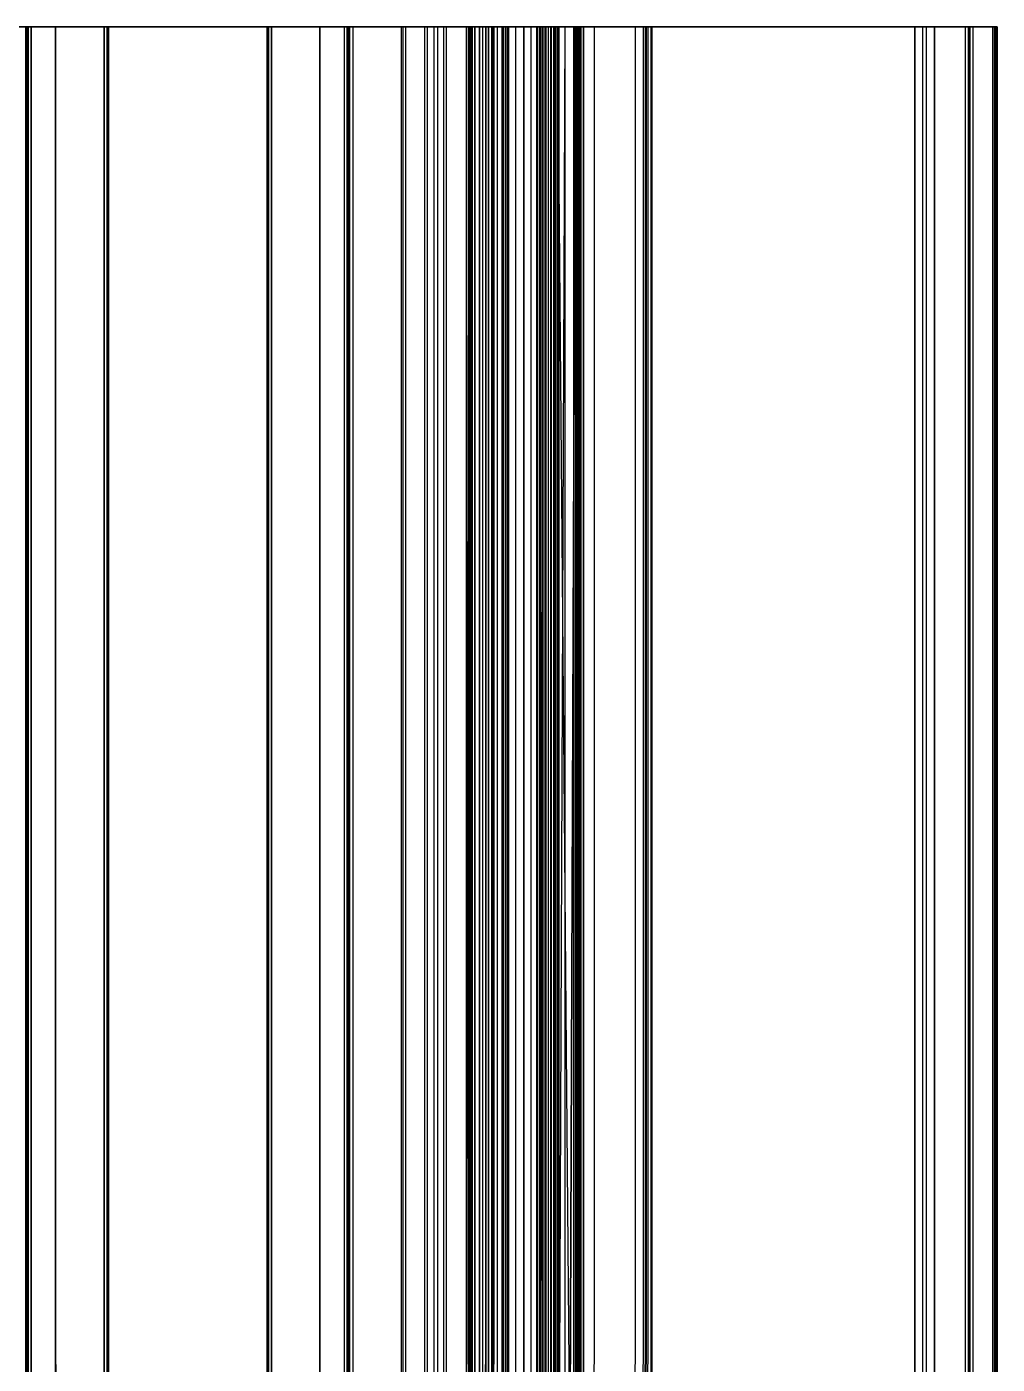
# Model space of a CAD drawing. Extents: x 206.3 to 235.7, y 2 to 42.5.
# Drawn here: x 220.99 to 235.68, y 22.27 to 42.51 of the extents above; entities that cross this region are included whole.
import ezdxf

# ---------------------------------------------------------------- set-up
doc = ezdxf.new("R2010")
doc.units = 0
doc.header["$LTSCALE"] = 0.333333
doc.layers.get('0').update_dxf_attribs({"color": 1, "linetype": 'CONTINUOUS'})
doc.layers.add('BORDO__ISO_', color=1, linetype='CONTINUOUS')
doc.layers.add('VISIBILE__ISO_', color=7, linetype='CONTINUOUS')

msp = doc.modelspace()

# ---------------------------------------------------------------- linework, layer by layer
at = {"extrusion": (0, -1, 1e-16)}
msp.add_line((225.86, 42.514, 0.879), (225.86, 42.514, 2.047), dxfattribs=at)
msp.add_3dface([(225.841, 42.514, 0.832), (225.86, 42.514, 0.879), (225.86, 42.514, 1.246), (225.841, 42.514, 0.832)])
at = {"layer": 'BORDO__ISO_'}
for points in [[(218.577, 42.514, 2.547), (222.16, 42.514, 2.547), (222.16, 2.032, 2.547), (218.577, 2.032, 2.547)], [(220.994, 42.514, 2.051), (221.019, 42.514, 2.547), (220.988, 42.514, 2.547), (220.974, 42.514, 2.094)], [(220.994, 42.514, 2.051), (220.974, 42.514, 2.094), (220.974, 2.032, 2.094), (220.994, 2.032, 2.047)], [(220.994, 42.514, 2.051), (221.427, 42.514, 2.051), (221.427, 42.514, 1.246), (220.994, 42.514, 1.246)], [(221.427, 42.514, 2.051), (220.994, 42.514, 2.051), (221.019, 42.514, 2.547), (221.427, 42.514, 2.547)], [(220.994, 42.514, 0.879), (221.429, 42.514, 0.812), (221.427, 42.514, 1.246), (220.994, 42.514, 1.246)], [(220.994, 42.514, 0.879), (221.429, 42.514, 0.812), (221.06, 42.514, 0.812), (220.994, 42.514, 0.879)], [(221.06, 42.514, 0.812), (221.013, 42.514, 0.832), (220.994, 42.514, 0.879), (221.06, 42.514, 0.812)], [(220.994, 2.032, 2.047), (220.994, 2.032, 0.879), (220.994, 42.514, 0.879), (220.994, 42.514, 2.051)], [(220.994, 42.514, 0.879), (221.013, 42.514, 0.832), (221.013, 2.032, 0.832), (220.994, 2.032, 0.879)], [(221.013, 42.508, 0.832), (221.06, 42.514, 0.812), (221.06, 2.032, 0.812), (221.013, 2.032, 0.832)], [(221.06, 42.514, 0.812), (225.794, 42.514, 0.812), (225.794, 2.032, 0.812), (221.06, 2.032, 0.812)], [(221.427, 42.514, 2.114), (221.427, 42.514, 2.547), (222.16, 42.514, 2.547), (222.16, 42.514, 2.114)], [(225.427, 42.514, 1.246), (225.427, 42.514, 0.812), (221.429, 42.514, 0.812), (221.427, 42.514, 1.246)], [(221.427, 42.514, 1.246), (225.427, 42.514, 1.246), (225.427, 2.032, 1.246), (221.427, 2.032, 1.246)], [(221.429, 2.032, 1.246), (221.427, 2.032, 2.114), (221.427, 42.514, 2.114), (221.427, 42.514, 1.246)], [(222.16, 42.514, 2.114), (221.427, 42.514, 2.114), (221.427, 2.032, 2.114), (222.16, 2.032, 2.114)], [(222.208, 42.514, 2.133), (222.16, 42.514, 2.114), (222.16, 42.514, 2.547), (222.208, 42.514, 2.528)], [(222.208, 42.514, 2.528), (222.16, 42.514, 2.547), (222.16, 2.032, 2.547), (222.208, 2.032, 2.528)], [(222.208, 2.032, 2.133), (222.16, 2.032, 2.114), (222.16, 42.514, 2.114), (222.208, 42.514, 2.133)], [(222.208, 42.514, 2.133), (222.227, 42.514, 2.18), (222.227, 42.514, 2.48), (222.208, 42.514, 2.528)], [(222.208, 2.032, 2.528), (222.227, 2.032, 2.48), (222.227, 42.514, 2.48), (222.208, 42.514, 2.528)], [(222.208, 2.032, 2.133), (222.227, 2.032, 2.18), (222.227, 42.514, 2.18), (222.208, 42.514, 2.133)], [(222.227, 42.514, 2.48), (222.227, 42.514, 2.18), (222.227, 2.032, 2.18), (222.227, 2.032, 2.48)], [(224.647, 42.514, 2.133), (224.627, 42.514, 2.18), (224.627, 42.514, 2.48), (224.647, 42.514, 2.528)], [(224.647, 2.032, 2.528), (224.627, 2.032, 2.48), (224.627, 42.514, 2.48), (224.647, 42.514, 2.528)], [(224.627, 42.514, 2.48), (224.627, 42.514, 2.18), (224.627, 2.032, 2.18), (224.627, 2.032, 2.48)], [(224.627, 2.032, 2.18), (224.647, 2.032, 2.133), (224.647, 42.514, 2.133), (224.627, 42.514, 2.18)], [(224.694, 42.514, 2.114), (224.647, 42.514, 2.133), (224.647, 42.514, 2.528), (224.694, 42.514, 2.547)], [(224.647, 42.514, 2.528), (224.694, 42.514, 2.547), (224.694, 2.032, 2.547), (224.647, 2.032, 2.528)], [(224.647, 42.514, 2.133), (224.694, 42.514, 2.114), (224.694, 2.032, 2.114), (224.647, 2.032, 2.133)], [(224.694, 42.514, 2.114), (224.694, 42.514, 2.547), (227.644, 42.514, 2.547), (227.644, 42.514, 2.114)], [(224.694, 42.514, 2.547), (227.644, 42.514, 2.547), (227.644, 2.032, 2.547), (224.694, 2.032, 2.547)], [(224.694, 42.514, 2.547), (227.644, 42.514, 2.547), (227.644, 2.032, 2.547), (224.694, 2.032, 2.547)], [(224.694, 2.032, 2.114), (225.427, 2.032, 2.114), (225.427, 42.514, 2.114), (224.694, 42.514, 2.114)], [(225.427, 42.514, 1.246), (225.86, 42.514, 1.246), (225.794, 42.514, 0.812), (225.427, 42.514, 0.812)], [(225.86, 42.514, 2.047), (225.427, 42.514, 2.047), (225.427, 42.514, 1.246), (225.86, 42.514, 1.246)], [(225.88, 42.514, 2.094), (225.427, 42.514, 2.114), (225.427, 42.514, 2.047), (225.86, 42.514, 2.047)], [(225.927, 42.514, 2.114), (225.427, 42.514, 2.114), (225.88, 42.514, 2.094), (225.927, 42.514, 2.114)], [(225.427, 42.514, 1.246), (225.427, 42.514, 2.114), (225.427, 2.032, 2.114), (225.427, 2.032, 1.246)], [(227.644, 2.032, 2.114), (227.644, 42.514, 2.114), (225.427, 42.514, 2.114), (225.427, 2.032, 2.114)], [(225.841, 42.514, 0.832), (225.794, 42.514, 0.812), (225.86, 42.514, 1.246), (225.841, 42.514, 0.832)], [(225.841, 42.514, 0.832), (225.794, 42.514, 0.812), (225.794, 2.032, 0.812), (225.841, 2.032, 0.832)], [(225.86, 42.514, 0.879), (225.86, 2.032, 0.879), (225.841, 2.032, 0.832), (225.841, 42.514, 0.832)], [(225.86, 2.032, 0.879), (225.86, 2.032, 2.047), (225.86, 42.514, 2.047), (225.86, 42.514, 0.879)], [(225.86, 2.032, 2.047), (225.88, 2.032, 2.094), (225.88, 42.514, 2.094), (225.86, 42.514, 2.047)], [(225.88, 42.514, 2.094), (225.927, 42.514, 2.114), (225.927, 2.032, 2.114), (225.88, 2.032, 2.094)], [(225.927, 2.032, 2.114), (227.644, 2.032, 2.114), (227.644, 42.514, 2.114), (225.927, 42.514, 2.114)], [(226.68, 42.514, 1.144), (226.66, 42.514, 1.191), (227.01, 42.514, 1.258), (227.057, 42.514, 1.239)], [(227.01, 42.514, 1.258), (226.66, 42.514, 1.191), (226.68, 42.514, 1.238), (226.727, 42.514, 1.258)], [(226.68, 2.032, 1.238), (226.66, 2.032, 1.191), (226.66, 42.514, 1.191), (226.68, 42.514, 1.238)], [(226.66, 42.514, 1.191), (226.68, 42.514, 1.144), (226.68, 2.032, 1.144), (226.66, 2.032, 1.191)], [(227.111, 42.514, 0.714), (226.68, 42.514, 1.144), (227.057, 42.514, 1.239), (227.296, 42.514, 1)], [(226.727, 42.514, 1.258), (226.68, 42.514, 1.238), (226.68, 2.032, 1.238), (226.727, 2.032, 1.258)], [(226.68, 2.032, 1.144), (227.158, 2.032, 0.667), (227.158, 42.514, 0.667), (226.68, 42.514, 1.144)], [(227.01, 2.032, 1.258), (226.727, 2.032, 1.258), (226.727, 42.514, 1.258), (227.01, 42.514, 1.258)], [(227.057, 42.514, 1.239), (227.01, 42.514, 1.258), (227.01, 2.032, 1.258), (227.057, 2.032, 1.239)], [(227.296, 2.032, 1), (227.057, 2.032, 1.239), (227.057, 42.514, 1.239), (227.296, 42.514, 1)], [(228.044, 42.514, 0.714), (227.111, 42.514, 0.714), (227.343, 42.514, 0.98), (228.044, 42.514, 0.98)], [(228.044, 42.514, 0.714), (227.111, 42.514, 0.714), (227.158, 42.514, 0.667), (228.024, 42.514, 0.667)], [(227.111, 42.514, 0.714), (227.296, 42.514, 1), (227.343, 42.514, 0.98), (227.111, 42.514, 0.714)], [(227.205, 42.514, 0.647), (227.158, 42.514, 0.667), (228.024, 42.514, 0.667), (227.977, 42.514, 0.647)], [(227.977, 42.514, 0.647), (227.205, 42.514, 0.647), (227.205, 2.032, 0.647), (227.977, 2.032, 0.647)], [(227.343, 42.514, 0.98), (227.296, 42.514, 1), (227.296, 2.032, 1), (227.343, 2.032, 0.98)], [(227.644, 2.032, 0.98), (227.343, 2.032, 0.98), (227.343, 42.514, 0.98), (227.644, 42.514, 0.98)], [(227.644, 42.514, 2.114), (228.044, 42.514, 2.114), (228.044, 42.514, 2.514), (227.644, 42.514, 2.514)], [(227.644, 42.514, 2.514), (227.644, 42.514, 2.547), (227.691, 42.514, 2.567), (228.044, 42.514, 2.514)], [(227.691, 42.514, 2.094), (228.044, 42.514, 2.094), (228.044, 42.514, 2.114), (227.644, 42.514, 2.114)], [(227.644, 42.514, 0.98), (228.044, 42.514, 0.98), (228.044, 42.514, 1), (227.691, 42.514, 1)], [(227.644, 42.514, 2.547), (227.715, 42.514, 2.615), (227.715, 2.032, 2.615), (227.71, 2.032, 2.612)], [(227.644, 2.032, 2.114), (227.691, 2.032, 2.094), (227.691, 42.514, 2.094), (227.644, 42.514, 2.114)], [(227.691, 42.514, 1), (227.644, 42.514, 0.98), (227.644, 2.032, 0.98), (227.691, 2.032, 1)], [(229.341, 42.514, 4.346), (229.348, 42.514, 4.408), (227.682, 42.514, 4.408), (227.689, 42.514, 4.346)], [(229.348, 42.514, 4.408), (229.331, 42.514, 4.468), (227.699, 42.514, 4.468), (227.682, 42.514, 4.408)], [(227.689, 2.032, 4.346), (227.682, 2.032, 4.408), (227.682, 42.514, 4.408), (227.689, 42.514, 4.346)], [(227.682, 42.514, 4.408), (227.699, 42.514, 4.468), (227.699, 2.032, 4.468), (227.682, 2.032, 4.408)], [(229.313, 42.514, 4.291), (229.341, 42.514, 4.346), (227.689, 42.514, 4.346), (227.717, 42.514, 4.291)], [(227.717, 42.514, 4.291), (227.689, 42.514, 4.346), (227.689, 2.032, 4.346), (227.717, 2.032, 4.291)], [(227.691, 42.514, 2.567), (227.71, 42.514, 2.612), (228.044, 42.514, 2.514), (227.691, 42.514, 2.567)], [(227.71, 42.514, 2.047), (227.691, 42.514, 2.094), (228.044, 42.514, 2.094), (228.044, 42.514, 2.045)], [(227.691, 42.514, 1), (228.044, 42.514, 1), (228.044, 42.514, 1.047), (227.71, 42.514, 1.047)], [(227.71, 2.032, 2.047), (227.691, 2.032, 2.094), (227.691, 42.514, 2.094), (227.71, 42.514, 2.047)], [(227.71, 2.032, 1.047), (227.691, 2.032, 1), (227.691, 42.514, 1), (227.71, 42.514, 1.047)], [(229.331, 42.514, 4.468), (229.293, 42.514, 4.518), (227.737, 42.514, 4.518), (227.699, 42.514, 4.468)], [(227.699, 2.032, 4.468), (227.737, 2.032, 4.518), (227.737, 42.514, 4.518), (227.699, 42.514, 4.468)], [(228.044, 42.514, 2.514), (227.71, 42.514, 2.612), (227.725, 42.514, 2.765), (228.06, 42.514, 2.635)], [(227.71, 42.514, 1.047), (228.044, 42.514, 1.047), (228.049, 42.514, 2.045), (227.71, 42.514, 2.047)], [(227.71, 2.032, 1.047), (227.71, 2.032, 2.047), (227.71, 42.514, 2.047), (227.71, 42.514, 1.047)], [(227.715, 2.032, 2.615), (227.729, 2.032, 2.767), (227.729, 42.514, 2.767), (227.715, 42.514, 2.615)], [(229.313, 42.514, 4.291), (227.717, 42.514, 4.291), (227.765, 42.514, 4.249), (229.265, 42.514, 4.249)], [(227.765, 2.032, 4.249), (227.717, 2.032, 4.291), (227.717, 42.514, 4.291), (227.765, 42.514, 4.249)], [(227.725, 42.514, 2.765), (227.768, 42.514, 2.913), (228.06, 42.514, 2.635), (227.725, 42.514, 2.765)], [(227.729, 42.514, 2.767), (227.773, 42.514, 2.914), (227.773, 2.032, 2.914), (227.729, 2.032, 2.767)], [(229.293, 42.514, 4.518), (229.139, 42.514, 4.634), (227.887, 42.514, 4.632), (227.737, 42.514, 4.518)], [(227.737, 42.514, 4.518), (227.887, 42.514, 4.632), (227.887, 2.032, 4.632), (227.737, 2.032, 4.518)], [(227.982, 42.514, 4.124), (227.765, 42.514, 4.249), (229.265, 42.514, 4.249), (229.048, 42.514, 4.124)], [(227.982, 42.514, 4.124), (227.765, 42.514, 4.249), (227.765, 2.032, 4.249), (227.982, 2.032, 4.124)], [(228.06, 42.514, 2.635), (227.768, 42.514, 2.913), (227.838, 42.514, 3.047), (228.107, 42.514, 2.748)], [(227.773, 42.514, 2.914), (227.842, 42.514, 3.048), (227.842, 2.032, 3.048), (227.773, 2.032, 2.914)], [(228.107, 42.514, 2.748), (228.18, 42.514, 2.844), (227.932, 42.514, 3.166), (227.838, 42.514, 3.047)], [(227.842, 42.514, 3.048), (227.936, 42.514, 3.167), (227.936, 2.032, 3.167), (227.842, 2.032, 3.048)], [(229.139, 42.514, 4.634), (228.976, 42.514, 4.72), (228.052, 42.514, 4.719), (227.887, 42.514, 4.632)], [(227.887, 2.032, 4.632), (228.052, 2.032, 4.719), (228.052, 42.514, 4.719), (227.887, 42.514, 4.632)], [(227.936, 42.514, 3.167), (228.052, 42.514, 3.267), (228.052, 2.032, 3.267), (227.931, 2.032, 3.174)], [(227.932, 42.514, 3.166), (228.047, 42.514, 3.266), (228.277, 42.514, 2.918), (228.181, 42.514, 2.845)], [(228.024, 2.032, 0.667), (227.977, 2.032, 0.647), (227.977, 42.514, 0.647), (228.024, 42.514, 0.667)], [(227.982, 42.514, 4.124), (229.048, 42.514, 4.124), (228.832, 42.514, 3.999), (228.198, 42.514, 3.999)], [(228.198, 2.032, 3.999), (227.982, 2.032, 4.124), (227.982, 42.514, 4.124), (228.198, 42.514, 3.999)], [(228.044, 42.514, 0.714), (228.024, 42.514, 0.667), (228.044, 2.032, 0.714), (228.024, 2.032, 0.667)], [(228.044, 2.032, 2.514), (228.06, 2.032, 2.635), (228.064, 42.514, 2.636), (228.044, 42.514, 2.514)], [(228.044, 2.032, 0.714), (228.044, 2.032, 2.514), (228.044, 42.514, 2.514), (228.044, 42.514, 0.714)], [(228.047, 42.514, 3.266), (228.179, 42.514, 3.342), (228.389, 42.514, 2.964), (228.277, 42.514, 2.918)], [(228.052, 42.514, 4.719), (228.234, 42.514, 4.781), (228.798, 42.514, 4.78), (228.976, 42.514, 4.72)], [(228.052, 42.514, 3.267), (228.184, 42.514, 3.343), (228.184, 2.032, 3.343), (228.052, 2.032, 3.267)], [(228.052, 42.514, 4.719), (228.234, 42.514, 4.781), (228.234, 2.032, 4.781), (228.052, 2.032, 4.719)], [(228.064, 42.514, 2.636), (228.111, 42.514, 2.749), (228.111, 2.032, 2.749), (228.06, 2.032, 2.635)], [(228.064, 42.514, 2.636), (228.111, 42.514, 2.749), (228.111, 2.032, 2.749), (228.06, 2.032, 2.635)], [(228.111, 2.032, 2.749), (228.186, 2.032, 2.846), (228.186, 42.514, 2.846), (228.111, 42.514, 2.749)], [(228.389, 42.514, 2.964), (228.179, 42.514, 3.342), (228.231, 42.514, 3.379), (228.389, 42.514, 2.964)], [(228.184, 42.514, 3.343), (228.236, 42.514, 3.38), (228.236, 2.032, 3.38), (228.184, 2.032, 3.343)], [(228.186, 42.514, 2.846), (228.282, 42.514, 2.919), (228.282, 2.032, 2.919), (228.186, 2.032, 2.846)], [(228.789, 42.514, 3.964), (228.832, 42.514, 3.999), (228.198, 42.514, 3.999), (228.243, 42.514, 3.961)], [(228.243, 42.514, 3.961), (228.198, 42.514, 3.999), (228.198, 2.032, 3.999), (228.243, 2.032, 3.961)], [(228.51, 42.514, 2.98), (228.389, 42.514, 2.964), (228.231, 42.514, 3.379), (228.265, 42.514, 3.432)], [(228.798, 42.514, 4.78), (228.234, 42.514, 4.781), (228.42, 42.514, 4.811), (228.609, 42.514, 4.811)], [(228.234, 2.032, 4.781), (228.798, 2.032, 4.78), (228.798, 42.514, 4.78), (228.234, 42.514, 4.781)], [(228.236, 42.514, 3.38), (228.27, 42.514, 3.433), (228.27, 2.032, 3.433), (228.236, 2.032, 3.38)], [(228.758, 42.514, 3.912), (228.272, 42.514, 3.911), (228.243, 42.514, 3.961), (228.789, 42.514, 3.964)], [(228.272, 42.514, 3.911), (228.243, 42.514, 3.961), (228.243, 2.032, 3.961), (228.272, 2.032, 3.911)], [(228.614, 42.514, 2.969), (228.611, 42.514, 3.494), (228.277, 42.514, 3.494), (228.265, 42.514, 3.432)], [(228.614, 42.514, 2.969), (228.51, 42.514, 2.98), (228.265, 42.514, 3.432), (228.614, 42.514, 2.969)], [(228.27, 42.514, 3.433), (228.282, 42.514, 3.495), (228.282, 2.032, 3.495), (228.27, 2.032, 3.433)], [(228.282, 42.514, 3.855), (228.272, 42.514, 3.911), (228.758, 42.514, 3.912), (228.748, 42.514, 3.855)], [(228.282, 42.514, 3.855), (228.272, 42.514, 3.911), (228.272, 2.032, 3.911), (228.282, 2.032, 3.855)], [(228.277, 42.514, 3.494), (228.744, 42.514, 3.495), (228.748, 42.514, 3.855), (228.282, 42.514, 3.855)], [(228.282, 42.514, 3.495), (228.748, 42.514, 3.495), (228.748, 2.032, 3.495), (228.282, 2.032, 3.495)], [(228.282, 2.032, 2.919), (228.393, 2.032, 2.965), (228.393, 42.514, 2.965), (228.282, 42.514, 2.919)], [(228.282, 2.032, 3.495), (228.282, 2.032, 3.855), (228.282, 42.514, 3.855), (228.282, 42.514, 3.495)], [(228.393, 42.514, 2.965), (228.515, 42.514, 2.982), (228.515, 2.032, 2.982), (228.393, 2.032, 2.965)], [(228.515, 42.514, 2.982), (228.619, 42.514, 2.97), (228.619, 2.032, 2.97), (228.515, 2.032, 2.982)], [(228.707, 42.514, 2.937), (228.614, 42.514, 2.969), (228.611, 42.514, 3.494), (228.744, 42.514, 3.494)], [(228.619, 2.032, 2.97), (228.712, 2.032, 2.938), (228.712, 42.514, 2.938), (228.619, 42.514, 2.97)], [(228.707, 42.514, 2.937), (228.744, 42.514, 3.494), (228.756, 42.514, 3.431), (228.713, 42.514, 2.934)], [(228.712, 42.514, 2.938), (228.717, 42.514, 2.935), (228.717, 2.032, 2.935), (228.712, 2.032, 2.938)], [(228.713, 42.514, 2.934), (228.802, 42.514, 2.878), (228.79, 42.514, 3.378), (228.756, 42.514, 3.431)], [(228.717, 2.032, 2.935), (228.807, 2.032, 2.879), (228.807, 42.514, 2.879), (228.717, 42.514, 2.935)], [(228.76, 2.032, 3.433), (228.748, 2.032, 3.495), (228.748, 42.514, 3.495), (228.76, 42.514, 3.433)], [(228.748, 42.514, 3.495), (228.748, 42.514, 3.855), (228.748, 2.032, 3.855), (228.748, 2.032, 3.495)], [(228.748, 42.514, 3.855), (228.789, 42.514, 3.964), (228.789, 2.032, 3.964), (228.832, 2.032, 3.999)], [(228.748, 2.032, 3.855), (228.789, 2.032, 3.964), (228.789, 42.514, 3.964), (228.758, 42.514, 3.912)], [(228.76, 42.514, 3.433), (228.795, 42.514, 3.379), (228.795, 2.032, 3.379), (228.76, 2.032, 3.433)], [(228.832, 2.032, 3.999), (228.789, 2.032, 3.964), (228.789, 42.514, 3.964), (228.832, 42.514, 3.999)], [(228.874, 42.514, 2.806), (228.841, 42.514, 3.342), (228.79, 42.514, 3.378), (228.802, 42.514, 2.878)], [(228.846, 2.032, 3.343), (228.795, 2.032, 3.379), (228.795, 42.514, 3.379), (228.846, 42.514, 3.343)], [(228.798, 42.514, 4.78), (228.976, 42.514, 4.72), (228.976, 2.032, 4.72), (228.798, 2.032, 4.78)], [(228.807, 42.514, 2.879), (228.879, 42.514, 2.807), (228.879, 2.032, 2.807), (228.807, 2.032, 2.879)], [(229.048, 42.514, 4.124), (228.832, 42.514, 3.999), (228.832, 2.032, 3.999), (229.048, 2.032, 4.124)], [(228.841, 42.514, 3.342), (228.874, 42.514, 2.806), (228.917, 42.514, 2.743), (228.928, 42.514, 3.296)], [(228.933, 42.514, 3.297), (228.846, 42.514, 3.343), (228.846, 2.032, 3.343), (228.933, 2.032, 3.297)], [(228.879, 2.032, 2.807), (228.921, 2.032, 2.744), (228.921, 42.514, 2.744), (228.879, 42.514, 2.807)], [(228.961, 42.514, 2.636), (228.981, 42.514, 3.289), (228.928, 42.514, 3.296), (228.917, 42.514, 2.743)], [(228.921, 42.514, 2.744), (228.965, 42.514, 2.637), (228.965, 2.032, 2.637), (228.921, 2.032, 2.744)], [(228.985, 2.032, 3.29), (228.933, 2.032, 3.297), (228.933, 42.514, 3.297), (228.985, 42.514, 3.29)], [(228.965, 42.514, 2.637), (228.982, 42.514, 2.515), (228.977, 2.032, 2.514), (228.965, 2.032, 2.637)], [(228.976, 2.032, 4.72), (229.139, 2.032, 4.634), (229.139, 42.514, 4.634), (228.976, 42.514, 4.72)], [(229.139, 42.514, 4.634), (229.293, 42.514, 4.518), (229.139, 2.032, 4.634), (228.976, 2.032, 4.72)], [(229.31, 42.514, 0.48), (228.977, 42.514, 0.469), (228.977, 42.514, 2.514), (229.31, 42.514, 3.137)], [(228.977, 42.514, 2.514), (229.31, 42.514, 3.137), (229.022, 42.514, 3.322), (228.977, 42.514, 2.514)], [(229.33, 42.514, 0.433), (228.977, 42.514, 0.408), (228.977, 42.514, 0.468), (229.31, 42.514, 0.48)], [(228.977, 42.514, 0.047), (229.377, 42.514, 0.047), (229.377, 42.514, 0.414), (229.33, 42.514, 0.433)], [(228.977, 42.514, 0.047), (228.977, 42.514, 0.408), (229.33, 42.514, 0.433), (228.977, 42.514, 0.047)], [(228.997, 42.514), (229.377, 42.514), (229.377, 42.514, 0.047), (228.977, 42.514, 0.047)], [(228.977, 42.514, 0.047), (228.982, 42.514, 2.515), (228.977, 2.032, 2.514), (228.977, 2.032, 0.047)], [(228.977, 42.514, 0.047), (228.997, 42.514), (228.997, 2.032), (228.977, 2.032, 0.047)], [(229.027, 42.514, 3.323), (228.985, 42.514, 3.29), (228.985, 2.032, 3.29), (229.027, 2.032, 3.323)], [(229.044, 42.514, -0.02), (228.997, 42.514), (229.377, 42.514), (229.377, 42.514, -0.02)], [(228.997, 2.032), (229.044, 2.032, -0.02), (229.044, 42.514, -0.02), (228.997, 42.514)], [(229.326, 42.514, 3.18), (229.365, 42.514, 3.203), (229.265, 42.514, 3.521), (229.022, 42.514, 3.322)], [(229.31, 42.514, 3.137), (229.022, 42.514, 3.322), (229.326, 42.514, 3.18), (229.31, 42.514, 3.137)], [(229.27, 2.032, 3.522), (229.027, 2.032, 3.323), (229.027, 42.514, 3.323), (229.27, 42.514, 3.522)], [(229.027, 42.514, 3.323), (229.33, 42.514, 3.181), (229.33, 2.032, 3.181), (229.37, 2.032, 3.204)], [(229.265, 2.032, 4.249), (229.048, 2.032, 4.124), (229.048, 42.514, 4.124), (229.265, 42.514, 4.249)], [(229.293, 42.514, 4.518), (229.331, 42.514, 4.468), (229.293, 2.032, 4.518), (229.139, 2.033, 4.634)], [(229.365, 42.514, 3.203), (229.265, 42.514, 3.521), (229.577, 42.514, 3.484), (229.365, 42.514, 3.203)], [(229.341, 42.514, 4.346), (229.313, 42.514, 4.291), (229.313, 2.032, 4.291), (229.265, 2.032, 4.249)], [(229.313, 42.514, 4.291), (229.265, 42.514, 4.249), (229.265, 2.032, 4.249), (229.313, 2.032, 4.291)], [(229.582, 42.514, 3.485), (229.27, 42.514, 3.522), (229.27, 2.032, 3.522), (229.577, 2.032, 3.484)], [(229.293, 2.032, 4.518), (229.331, 2.032, 4.468), (229.331, 42.514, 4.468), (229.293, 42.514, 4.518)], [(229.31, 2.032, 0.48), (229.31, 2.032, 3.137), (229.315, 42.514, 3.138), (229.31, 42.514, 0.48)], [(229.33, 2.032, 0.433), (229.31, 2.032, 0.48), (229.31, 42.514, 0.48), (229.33, 42.514, 0.433)], [(229.37, 2.032, 3.204), (229.33, 2.032, 3.181), (229.33, 42.514, 3.181), (229.37, 42.514, 3.204)], [(229.377, 2.032, 0.414), (229.33, 2.032, 0.433), (229.33, 42.514, 0.433), (229.377, 42.514, 0.414)], [(229.331, 42.514, 4.468), (229.348, 42.514, 4.408), (229.348, 2.032, 4.408), (229.331, 2.032, 4.468)], [(229.348, 2.032, 4.408), (229.341, 2.032, 4.346), (229.341, 42.514, 4.346), (229.348, 42.514, 4.408)], [(229.365, 42.514, 3.203), (229.41, 42.514, 3.195), (229.577, 42.514, 3.484), (229.365, 42.514, 3.203)], [(229.37, 42.514, 3.204), (229.415, 42.514, 3.196), (229.415, 2.032, 3.196), (229.37, 2.032, 3.204)], [(229.377, 42.514, 0.414), (229.377, 42.514, -0.02), (234.608, 42.514, -0.02), (234.429, 42.514, 0.414)], [(234.429, 2.032, 0.414), (229.377, 2.032, 0.414), (229.377, 42.514, 0.414), (234.429, 42.514, 0.414)], [(230.36, 42.514, 3.031), (230.194, 42.514, 2.743), (229.41, 42.514, 3.195), (229.577, 42.514, 3.484)], [(230.194, 2.032, 2.743), (229.415, 2.032, 3.196), (229.415, 42.514, 3.196), (230.198, 42.514, 2.744)], [(230.36, 2.032, 3.031), (229.577, 2.032, 3.484), (229.582, 42.514, 3.485), (230.365, 42.514, 3.032)], [(230.444, 42.514, 2.887), (230.319, 42.514, 2.671), (230.194, 42.514, 2.743), (230.36, 42.514, 3.031)], [(230.323, 42.514, 2.672), (230.198, 42.514, 2.744), (230.194, 2.032, 2.743), (230.319, 2.032, 2.671)], [(230.344, 42.514, 2.656), (230.319, 42.514, 2.671), (230.444, 42.514, 2.887), (230.344, 42.514, 2.656)], [(230.344, 2.032, 2.656), (230.319, 2.032, 2.671), (230.323, 42.514, 2.672), (230.348, 42.514, 2.657)], [(230.389, 42.514, 2.648), (230.344, 42.514, 2.656), (230.444, 42.514, 2.887), (230.389, 42.514, 2.648)], [(230.393, 42.514, 2.649), (230.348, 42.514, 2.657), (230.344, 2.032, 2.656), (230.389, 2.032, 2.648)], [(230.365, 42.514, 3.032), (230.448, 42.514, 2.888), (230.444, 2.032, 2.887), (230.36, 2.032, 3.031)], [(230.428, 42.514, 2.671), (230.389, 42.514, 2.648), (230.444, 42.514, 2.887), (230.428, 42.514, 2.671)], [(230.433, 2.032, 2.672), (230.389, 2.032, 2.648), (230.393, 42.514, 2.649), (230.433, 42.514, 2.672)], [(230.428, 42.514, 2.671), (230.444, 42.514, 2.887), (230.444, 42.514, 2.714), (230.428, 42.514, 2.671)], [(230.433, 2.032, 2.672), (230.448, 2.032, 2.715), (230.448, 42.514, 2.715), (230.433, 42.514, 2.672)], [(230.448, 42.514, 2.888), (230.448, 42.514, 2.715), (230.448, 2.032, 2.715), (230.444, 2.032, 2.887)], [(234.726, 42.514, 0.029), (234.608, 42.514, -0.02), (234.429, 42.514, 0.414), (234.546, 42.514, 0.463)], [(234.429, 42.514, 0.414), (234.546, 42.514, 0.463), (234.546, 2.032, 0.463), (234.429, 2.032, 0.414)], [(234.726, 42.514, 0.029), (234.546, 42.514, 0.463), (235.195, 42.514, 1.111), (235.628, 42.514, 0.932)], [(234.546, 2.032, 0.463), (235.195, 2.032, 1.111), (235.195, 42.514, 1.111), (234.546, 42.514, 0.463)], [(234.608, 42.514, -0.02), (234.726, 42.514, 0.029), (234.726, 2.032, 0.029), (234.608, 2.032, -0.02)], [(235.628, 2.032, 0.932), (234.726, 2.032, 0.029), (234.726, 42.514, 0.029), (235.628, 42.514, 0.932)], [(235.628, 42.514, 0.932), (235.195, 42.514, 1.111), (235.244, 42.514, 1.229), (235.677, 42.514, 1.05)], [(235.195, 42.514, 1.111), (235.244, 42.514, 1.229), (235.244, 2.032, 1.229), (235.195, 2.032, 1.111)], [(235.677, 42.514, 1.05), (235.244, 42.514, 1.229), (235.244, 42.514, 6.58), (235.677, 42.514, 6.58)], [(235.677, 42.514, 6.58), (235.244, 42.514, 6.58), (235.263, 42.514, 6.628), (235.658, 42.514, 6.628)], [(235.244, 2.032, 1.229), (235.244, 2.032, 6.58), (235.244, 42.514, 6.58), (235.244, 42.514, 1.229)], [(235.244, 42.514, 6.58), (235.263, 42.514, 6.628), (235.263, 2.032, 6.628), (235.244, 2.032, 6.58)], [(235.658, 42.514, 6.628), (235.263, 42.514, 6.628), (235.31, 42.514, 6.647), (235.61, 42.514, 6.647)], [(235.263, 42.514, 6.628), (235.31, 42.514, 6.647), (235.31, 2.032, 6.647), (235.263, 2.032, 6.628)], [(235.31, 2.032, 6.647), (235.61, 2.032, 6.647), (235.61, 42.514, 6.647), (235.31, 42.514, 6.647)], [(235.61, 42.514, 6.647), (235.658, 42.514, 6.628), (235.658, 2.032, 6.628), (235.61, 2.032, 6.647)], [(235.628, 2.032, 0.932), (235.677, 2.032, 1.05), (235.677, 42.514, 1.05), (235.628, 42.514, 0.932)], [(235.677, 2.032, 6.58), (235.658, 2.032, 6.628), (235.658, 42.514, 6.628), (235.677, 42.514, 6.58)], [(235.677, 2.032, 1.05), (235.677, 2.032, 6.58), (235.677, 42.514, 6.58), (235.677, 42.514, 1.05)]]:
    msp.add_3dface(points, dxfattribs=at)
at = {"layer": 'VISIBILE__ISO_', "extrusion": (0, -1, 1e-16)}
for p, q in [((222.16, 42.514, 2.547), (218.577, 42.514, 2.547)), ((220.994, 42.514, 2.047), (220.994, 42.514, 0.879)), ((221.06, 42.514, 0.812), (225.794, 42.514, 0.812)), ((225.427, 42.514, 1.246), (221.427, 42.514, 1.246)), ((221.427, 42.514, 1.246), (221.427, 42.514, 2.114)), ((221.427, 42.514, 2.114), (222.16, 42.514, 2.114)), ((222.227, 42.514, 2.18), (222.227, 42.514, 2.48)), ((224.627, 42.514, 2.48), (224.627, 42.514, 2.18)), ((227.644, 42.514, 2.547), (224.694, 42.514, 2.547)), ((224.694, 42.514, 2.114), (225.427, 42.514, 2.114)), ((225.427, 42.514, 2.114), (225.427, 42.514, 1.246)), ((225.927, 42.514, 2.114), (227.644, 42.514, 2.114)), ((226.68, 42.514, 1.144), (227.158, 42.514, 0.667)), ((227.01, 42.514, 1.258), (226.727, 42.514, 1.258)), ((227.296, 42.514, 1), (227.057, 42.514, 1.239)), ((227.205, 42.514, 0.647), (227.977, 42.514, 0.647)), ((227.644, 42.514, 0.98), (227.343, 42.514, 0.98)), ((227.71, 42.514, 2.047), (227.71, 42.514, 1.047)), ((227.76, 42.514, 4.248), (228.194, 42.514, 3.998)), ((227.765, 42.514, 4.249), (228.198, 42.514, 3.999)), ((228.044, 42.514, 0.714), (228.044, 42.514, 2.514)), ((228.277, 42.514, 3.854), (228.277, 42.514, 3.494)), ((228.282, 42.514, 3.855), (228.282, 42.514, 3.495)), ((228.744, 42.514, 3.494), (228.744, 42.514, 3.854)), ((228.827, 42.514, 3.998), (229.26, 42.514, 4.248)), ((228.832, 42.514, 3.999), (229.265, 42.514, 4.249)), ((228.977, 42.514, 2.514), (228.977, 42.514, 0.047)), ((229.044, 42.514, -0.02), (234.608, 42.514, -0.02)), ((229.31, 42.514, 0.48), (229.31, 42.514, 3.137)), ((234.429, 42.514, 0.414), (229.377, 42.514, 0.414)), ((229.41, 42.514, 3.195), (230.344, 42.514, 2.656)), ((230.36, 42.514, 3.031), (229.577, 42.514, 3.484)), ((230.444, 42.514, 2.714), (230.444, 42.514, 2.887)), ((234.546, 42.514, 0.463), (235.195, 42.514, 1.111)), ((234.726, 42.514, 0.029), (235.628, 42.514, 0.932)), ((235.244, 42.514, 1.229), (235.244, 42.514, 6.58)), ((235.31, 42.514, 6.647), (235.61, 42.514, 6.647)), ((235.677, 42.514, 1.05), (235.677, 42.514, 6.58))]:
    msp.add_line(p, q, dxfattribs=at)
for centre, radius, start, end in [((220.927, 2.047, -42.514), 0.0667, 0, 90), ((221.06, 0.879, -42.514), 0.0667, 180, 270), ((222.16, 2.18, -42.514), 0.0667, 270, 0), ((222.16, 2.48, -42.514), 0.0667, 0, 90), ((224.694, 2.48, -42.514), 0.0667, 90, 180), ((224.694, 2.18, -42.514), 0.0667, 180, 270), ((225.794, 0.879, -42.514), 0.0667, 270, 0), ((225.927, 2.047, -42.514), 0.0667, 90, 180), ((226.727, 1.191, -42.514), 0.0667, 90, 225), ((227.01, 1.191, -42.514), 0.0667, 45, 90), ((227.205, 0.714, -42.514), 0.0667, 225, 270), ((227.343, 1.047, -42.514), 0.0667, 225, 270), ((227.644, 2.614, -42.514), 0.0667, 270, 0), ((227.644, 2.047, -42.514), 0.0667, 0, 90), ((227.644, 1.047, -42.514), 0.0667, 270, 0), ((227.844, 4.392, -42.514), 0.167, 131.8103, 240), ((227.848, 4.394, -42.514), 0.167, 131.8103, 240), ((228.51, 2.614, -42.514), 0.8, 114.4433, 180), ((228.51, 3.647, -42.514), 1.167, 48.1897, 131.8103), ((228.515, 3.648, -42.514), 1.167, 48.1897, 131.8103), ((227.977, 0.714, -42.514), 0.0667, 270, 0), ((228.51, 2.514, -42.514), 0.467, 0, 180), ((228.11, 3.494, -42.514), 0.167, 294.4433, 0), ((228.11, 3.854, -42.514), 0.167, 0, 60), ((228.115, 3.855, -42.514), 0.167, 0, 60), ((228.91, 3.494, -42.514), 0.167, 180, 245.5567), ((228.91, 3.854, -42.514), 0.167, 120, 180), ((228.915, 3.855, -42.514), 0.167, 120, 180), ((228.51, 2.614, -42.514), 0.8, 58.5036, 65.5567), ((228.963, 3.353, -42.514), 0.0667, 238.5036, 332.4847), ((229.044, 0.047, -42.514), 0.0667, 180, 270), ((229.377, 3.137, -42.514), 0.4, 60, 152.4847), ((229.177, 4.392, -42.514), 0.167, 300, 48.1897), ((229.182, 4.394, -42.514), 0.167, 300, 48.1897), ((229.377, 0.48, -42.514), 0.0667, 180, 270), ((229.377, 3.137, -42.514), 0.0667, 60, 180), ((230.377, 2.714, -42.514), 0.0667, 240, 0), ((230.277, 2.887, -42.514), 0.167, 0, 60), ((234.429, 0.58, -42.514), 0.167, 270, 315), ((234.608, 0.147, -42.514), 0.167, 270, 315), ((235.077, 1.229, -42.514), 0.167, 315, 0), ((235.31, 6.58, -42.514), 0.0667, 90, 180), ((235.61, 6.58, -42.514), 0.0667, 0, 90), ((235.51, 1.05, -42.514), 0.167, 315, 0)]:
    msp.add_arc(centre, radius, start, end, dxfattribs=at)

doc.saveas('drawing.dxf')
